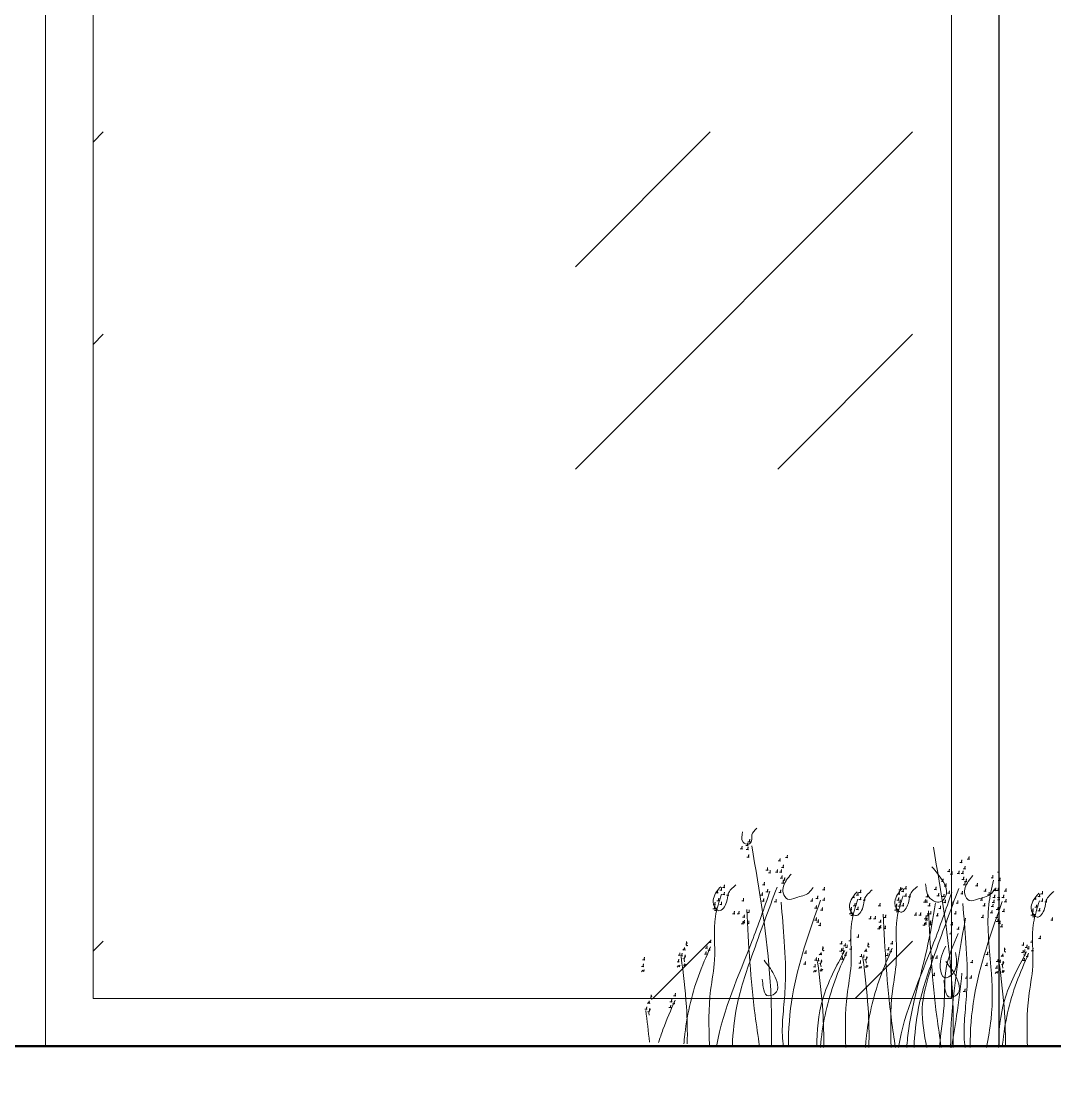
# Model space of a CAD drawing. Header units: metres. Extents: x 0 to 4415, y 1197 to 2590.
# Drawn here: x 1856.928 to 1858.011, y 1203.038 to 1204.163 of the extents above; entities that cross this region are included whole.
import ezdxf

# ---------------------------------------------------------------- set-up
doc = ezdxf.new("R2010")
doc.units = ezdxf.units.M
doc.linetypes.add('CONTINU', pattern=[0])
for name, color, linetype, lineweight in [('00-Menuiserie', 152, 'CONTINU', 5), ('façade 03', 33, 'Continuous', 25), ('gris', 251, 'Continuous', 9), ('mur', 7, 'Continuous', 50)]:
    doc.layers.add(name, color=color, linetype=linetype, lineweight=lineweight)
doc.layers.add('A_VEGETATION', color=7, linetype='Continuous', lineweight=9, true_color=0x009900)

# ---------------------------------------------------------------- blocks, each defined once
blk = doc.blocks.new('Arbustes 1_coupes')
at = {"flags": 128}
for points in [[(2.486, 5.216), (2.493, 5.155), (2.441, 5.164), (2.486, 5.172), (2.493, 5.233)], [(2.636, 5.304), (2.643, 5.243), (2.591, 5.252), (2.636, 5.261), (2.643, 5.322)], [(2.645, 5.198), (2.652, 5.138), (2.6, 5.146), (2.645, 5.155), (2.652, 5.216)], [(2.689, 5.401), (2.696, 5.34), (2.645, 5.349), (2.689, 5.358), (2.696, 5.419)], [(2.661, 4.996), (2.668, 4.935), (2.617, 4.943), (2.661, 4.952), (2.668, 5.013)], [(3.498, 4.89), (3.505, 4.829), (3.454, 4.838), (3.498, 4.846), (3.505, 4.907)], [(3.693, 4.978), (3.7, 4.917), (3.648, 4.926), (3.693, 4.935), (3.7, 4.996)], [(8.552, 4.929), (8.559, 4.868), (8.507, 4.877), (8.552, 4.885), (8.559, 4.946)], [(3.165, 4.643), (3.172, 4.583), (3.121, 4.591), (3.165, 4.6), (3.172, 4.661)], [(3.428, 4.591), (3.435, 4.53), (3.383, 4.539), (3.428, 4.548), (3.435, 4.609)], [(3.533, 4.591), (3.54, 4.53), (3.489, 4.539), (3.533, 4.548), (3.54, 4.609)], [(3.587, 4.714), (3.594, 4.654), (3.543, 4.662), (3.587, 4.671), (3.594, 4.732)], [(8.025, 4.594), (8.032, 4.533), (7.98, 4.542), (8.025, 4.551), (8.032, 4.612)], [(8.357, 4.84), (8.364, 4.78), (8.313, 4.788), (8.357, 4.797), (8.364, 4.858)], [(8.446, 4.665), (8.453, 4.604), (8.402, 4.613), (8.446, 4.622), (8.453, 4.683)], [(3.236, 4.574), (3.243, 4.513), (3.191, 4.522), (3.236, 4.53), (3.243, 4.591)], [(3.552, 4.433), (3.559, 4.372), (3.508, 4.381), (3.552, 4.39), (3.559, 4.451)], [(3.587, 4.293), (3.594, 4.232), (3.543, 4.241), (3.587, 4.249), (3.594, 4.31)], [(3.622, 4.38), (3.629, 4.319), (3.578, 4.327), (3.622, 4.336), (3.629, 4.397)], [(7.86, 4.332), (7.867, 4.271), (7.816, 4.28), (7.86, 4.288), (7.867, 4.349)], [(8.095, 4.525), (8.102, 4.464), (8.05, 4.472), (8.095, 4.481), (8.102, 4.542)], [(8.287, 4.542), (8.294, 4.481), (8.243, 4.49), (8.287, 4.498), (8.294, 4.559)], [(8.393, 4.542), (8.4, 4.481), (8.348, 4.49), (8.393, 4.498), (8.4, 4.559)], [(8.411, 4.384), (8.418, 4.323), (8.367, 4.332), (8.411, 4.341), (8.418, 4.401)], [(8.482, 4.33), (8.489, 4.27), (8.437, 4.278), (8.482, 4.287), (8.489, 4.348)], [(9.19, 4.427), (9.197, 4.367), (9.145, 4.375), (9.19, 4.384), (9.197, 4.445)], [(9.358, 4.572), (9.365, 4.512), (9.314, 4.52), (9.358, 4.529), (9.365, 4.59)], [(9.382, 4.355), (9.389, 4.294), (9.337, 4.303), (9.382, 4.312), (9.389, 4.372)], [(1.827, 4.046), (1.834, 3.985), (1.782, 3.994), (1.827, 4.003), (1.834, 4.064)], [(1.932, 4.116), (1.939, 4.055), (1.888, 4.064), (1.932, 4.072), (1.939, 4.133)], [(2.01, 4.187), (2.017, 4.126), (1.965, 4.135), (2.01, 4.143), (2.017, 4.204)], [(3.076, 4.256), (3.083, 4.196), (3.032, 4.204), (3.076, 4.213), (3.083, 4.274)], [(3.165, 4.064), (3.172, 4.003), (3.121, 4.012), (3.165, 4.02), (3.172, 4.081)], [(3.517, 4.046), (3.524, 3.985), (3.472, 3.994), (3.517, 4.003), (3.524, 4.064)], [(4.68, 4.116), (4.687, 4.055), (4.635, 4.064), (4.68, 4.072), (4.687, 4.133)], [(5.657, 4.045), (5.664, 3.984), (5.612, 3.993), (5.657, 4.001), (5.664, 4.062)], [(6.724, 4.114), (6.731, 4.054), (6.679, 4.062), (6.724, 4.071), (6.731, 4.132)], [(6.792, 4.067), (6.799, 4.006), (6.747, 4.014), (6.792, 4.023), (6.799, 4.084)], [(6.869, 4.138), (6.876, 4.077), (6.824, 4.085), (6.869, 4.094), (6.876, 4.155)], [(7.666, 4.114), (7.673, 4.054), (7.621, 4.062), (7.666, 4.071), (7.673, 4.132)], [(7.935, 4.207), (7.942, 4.146), (7.891, 4.155), (7.935, 4.164), (7.942, 4.225)], [(8.025, 4.014), (8.032, 3.954), (7.98, 3.962), (8.025, 3.971), (8.032, 4.032)], [(8.446, 4.243), (8.453, 4.183), (8.402, 4.191), (8.446, 4.2), (8.453, 4.261)], [(8.777, 4.21), (8.784, 4.149), (8.732, 4.158), (8.777, 4.167), (8.784, 4.228)], [(8.995, 4.065), (9.002, 4.004), (8.95, 4.013), (8.995, 4.022), (9.002, 4.083)], [(9.262, 4.09), (9.269, 4.029), (9.218, 4.038), (9.262, 4.046), (9.269, 4.107)], [(9.335, 4.09), (9.342, 4.029), (9.29, 4.038), (9.335, 4.046), (9.342, 4.107)], [(9.539, 4.067), (9.546, 4.006), (9.494, 4.014), (9.539, 4.023), (9.546, 4.084)], [(1.757, 3.72), (1.764, 3.659), (1.712, 3.668), (1.757, 3.677), (1.764, 3.738)], [(1.853, 3.826), (1.86, 3.765), (1.808, 3.774), (1.853, 3.783), (1.86, 3.843)], [(1.932, 3.729), (1.939, 3.668), (1.888, 3.677), (1.932, 3.686), (1.939, 3.746)], [(2.01, 3.993), (2.017, 3.932), (1.965, 3.941), (2.01, 3.949), (2.017, 4.01)], [(2.118, 3.975), (2.125, 3.914), (2.073, 3.923), (2.118, 3.932), (2.125, 3.993)], [(2.521, 3.826), (2.528, 3.765), (2.476, 3.774), (2.521, 3.783), (2.528, 3.843)], [(3.022, 3.975), (3.029, 3.914), (2.978, 3.923), (3.022, 3.932), (3.029, 3.993)], [(3.057, 3.817), (3.065, 3.757), (3.013, 3.765), (3.057, 3.774), (3.065, 3.835)], [(3.393, 3.8), (3.4, 3.739), (3.348, 3.748), (3.393, 3.757), (3.4, 3.817)], [(4.361, 3.817), (4.368, 3.757), (4.316, 3.765), (4.361, 3.774), (4.368, 3.835)], [(4.501, 3.887), (4.508, 3.826), (4.457, 3.835), (4.501, 3.843), (4.508, 3.904)], [(4.68, 3.835), (4.687, 3.774), (4.635, 3.783), (4.68, 3.791), (4.687, 3.852)], [(5.474, 3.904), (5.481, 3.843), (5.43, 3.852), (5.474, 3.861), (5.481, 3.922)], [(5.58, 3.974), (5.587, 3.913), (5.535, 3.922), (5.58, 3.93), (5.587, 3.991)], [(5.657, 3.851), (5.664, 3.79), (5.612, 3.799), (5.657, 3.807), (5.664, 3.868)], [(5.765, 3.833), (5.772, 3.772), (5.72, 3.781), (5.765, 3.79), (5.772, 3.851)], [(6.67, 3.833), (6.677, 3.772), (6.625, 3.781), (6.67, 3.79), (6.677, 3.851)], [(6.686, 3.997), (6.693, 3.936), (6.642, 3.945), (6.686, 3.954), (6.693, 4.014)], [(6.712, 3.777), (6.719, 3.716), (6.667, 3.725), (6.712, 3.733), (6.719, 3.794)], [(6.869, 3.943), (6.876, 3.883), (6.824, 3.891), (6.869, 3.9), (6.876, 3.961)], [(6.977, 3.926), (6.984, 3.865), (6.932, 3.874), (6.977, 3.883), (6.984, 3.943)], [(7.38, 3.777), (7.387, 3.716), (7.335, 3.725), (7.38, 3.733), (7.387, 3.794)], [(7.424, 3.775), (7.431, 3.715), (7.38, 3.723), (7.424, 3.732), (7.431, 3.793)], [(7.448, 3.92), (7.455, 3.859), (7.403, 3.868), (7.448, 3.877), (7.455, 3.938)], [(7.739, 3.945), (7.746, 3.884), (7.694, 3.893), (7.739, 3.901), (7.746, 3.962)], [(7.882, 3.926), (7.889, 3.865), (7.837, 3.874), (7.882, 3.883), (7.889, 3.943)], [(7.917, 3.768), (7.924, 3.707), (7.872, 3.716), (7.917, 3.725), (7.924, 3.786)], [(8.125, 3.728), (8.132, 3.667), (8.081, 3.675), (8.125, 3.684), (8.132, 3.745)], [(8.252, 3.751), (8.259, 3.69), (8.207, 3.699), (8.252, 3.707), (8.259, 3.768)], [(8.376, 3.997), (8.383, 3.936), (8.332, 3.945), (8.376, 3.954), (8.383, 4.014)], [(8.899, 3.825), (8.906, 3.764), (8.854, 3.772), (8.899, 3.781), (8.906, 3.842)], [(9.091, 3.97), (9.098, 3.909), (9.047, 3.917), (9.091, 3.926), (9.098, 3.987)], [(9.22, 3.768), (9.227, 3.707), (9.175, 3.716), (9.22, 3.725), (9.227, 3.786)], [(9.236, 3.897), (9.243, 3.836), (9.192, 3.845), (9.236, 3.854), (9.243, 3.914)], [(9.358, 3.897), (9.365, 3.836), (9.314, 3.845), (9.358, 3.854), (9.365, 3.914)], [(9.361, 3.838), (9.368, 3.777), (9.316, 3.786), (9.361, 3.794), (9.368, 3.855)], [(9.478, 3.897), (9.485, 3.836), (9.433, 3.845), (9.478, 3.854), (9.485, 3.914)], [(9.539, 3.786), (9.546, 3.725), (9.494, 3.733), (9.539, 3.742), (9.546, 3.803)], [(10.333, 3.855), (10.34, 3.794), (10.289, 3.803), (10.333, 3.812), (10.34, 3.872)], [(10.439, 3.925), (10.446, 3.864), (10.394, 3.872), (10.439, 3.881), (10.446, 3.942)], [(10.516, 3.996), (10.523, 3.935), (10.472, 3.943), (10.516, 3.952), (10.523, 4.013)], [(10.516, 3.801), (10.523, 3.741), (10.472, 3.749), (10.516, 3.758), (10.523, 3.819)], [(10.624, 3.784), (10.631, 3.723), (10.58, 3.732), (10.624, 3.741), (10.631, 3.801)], [(1.747, 3.615), (1.754, 3.554), (1.703, 3.562), (1.747, 3.571), (1.754, 3.632)], [(1.792, 3.571), (1.799, 3.51), (1.747, 3.519), (1.792, 3.528), (1.799, 3.588)], [(2.275, 3.483), (2.282, 3.422), (2.23, 3.43), (2.275, 3.439), (2.282, 3.5)], [(2.399, 3.483), (2.406, 3.422), (2.354, 3.43), (2.399, 3.439), (2.406, 3.5)], [(2.671, 3.517), (2.678, 3.457), (2.626, 3.465), (2.671, 3.474), (2.678, 3.535)], [(4.466, 3.623), (4.473, 3.562), (4.422, 3.571), (4.466, 3.58), (4.473, 3.641)], [(4.626, 3.571), (4.633, 3.51), (4.581, 3.519), (4.626, 3.528), (4.633, 3.588)], [(5.394, 3.473), (5.402, 3.412), (5.35, 3.42), (5.394, 3.429), (5.402, 3.49)], [(5.404, 3.578), (5.411, 3.517), (5.359, 3.526), (5.404, 3.535), (5.411, 3.596)], [(5.439, 3.429), (5.446, 3.368), (5.394, 3.377), (5.439, 3.386), (5.446, 3.446)], [(5.5, 3.684), (5.507, 3.623), (5.455, 3.632), (5.5, 3.641), (5.507, 3.701)], [(5.58, 3.587), (5.587, 3.526), (5.535, 3.535), (5.58, 3.544), (5.587, 3.604)], [(6.168, 3.684), (6.175, 3.623), (6.123, 3.632), (6.168, 3.641), (6.175, 3.701)], [(6.606, 3.565), (6.613, 3.504), (6.562, 3.513), (6.606, 3.522), (6.613, 3.583)], [(6.616, 3.671), (6.623, 3.61), (6.571, 3.619), (6.616, 3.628), (6.623, 3.688)], [(6.651, 3.522), (6.658, 3.461), (6.606, 3.47), (6.651, 3.478), (6.658, 3.539)], [(6.705, 3.675), (6.712, 3.615), (6.66, 3.623), (6.705, 3.632), (6.712, 3.693)], [(6.792, 3.68), (6.799, 3.619), (6.747, 3.628), (6.792, 3.636), (6.799, 3.697)], [(7.134, 3.433), (7.141, 3.373), (7.089, 3.381), (7.134, 3.39), (7.141, 3.451)], [(7.258, 3.433), (7.265, 3.373), (7.213, 3.381), (7.258, 3.39), (7.265, 3.451)], [(7.497, 3.68), (7.504, 3.619), (7.453, 3.628), (7.497, 3.636), (7.504, 3.697)], [(7.53, 3.468), (7.537, 3.407), (7.485, 3.416), (7.53, 3.425), (7.537, 3.486)], [(7.788, 3.607), (7.795, 3.546), (7.743, 3.555), (7.788, 3.564), (7.795, 3.625)], [(8.198, 3.462), (8.205, 3.401), (8.153, 3.41), (8.198, 3.419), (8.205, 3.48)], [(8.972, 3.68), (8.979, 3.619), (8.927, 3.628), (8.972, 3.636), (8.979, 3.697)], [(9.164, 3.486), (9.171, 3.425), (9.119, 3.433), (9.164, 3.442), (9.171, 3.503)], [(9.19, 3.655), (9.197, 3.594), (9.145, 3.603), (9.19, 3.612), (9.197, 3.672)], [(9.325, 3.574), (9.332, 3.513), (9.281, 3.522), (9.325, 3.53), (9.332, 3.591)], [(9.485, 3.522), (9.492, 3.461), (9.44, 3.47), (9.485, 3.478), (9.492, 3.539)], [(10.263, 3.529), (10.27, 3.468), (10.219, 3.477), (10.263, 3.486), (10.27, 3.546)], [(10.359, 3.635), (10.366, 3.574), (10.315, 3.583), (10.359, 3.591), (10.366, 3.652)], [(10.439, 3.538), (10.446, 3.477), (10.394, 3.486), (10.439, 3.494), (10.446, 3.555)], [(2.504, 3.21), (2.511, 3.149), (2.46, 3.158), (2.504, 3.167), (2.511, 3.228)], [(2.539, 3.386), (2.546, 3.325), (2.495, 3.333), (2.539, 3.342), (2.546, 3.403)], [(2.539, 3.236), (2.546, 3.175), (2.495, 3.184), (2.539, 3.193), (2.546, 3.254)], [(2.661, 3.219), (2.668, 3.158), (2.617, 3.167), (2.661, 3.175), (2.668, 3.236)], [(4.466, 3.307), (4.473, 3.246), (4.422, 3.255), (4.466, 3.264), (4.473, 3.325)], [(4.52, 3.254), (4.527, 3.193), (4.476, 3.202), (4.52, 3.21), (4.527, 3.271)], [(4.572, 3.165), (4.579, 3.104), (4.527, 3.113), (4.572, 3.122), (4.579, 3.183)], [(5.922, 3.341), (5.929, 3.28), (5.877, 3.288), (5.922, 3.297), (5.929, 3.358)], [(6.046, 3.341), (6.053, 3.28), (6.002, 3.288), (6.046, 3.297), (6.053, 3.358)], [(6.187, 3.244), (6.194, 3.183), (6.142, 3.191), (6.187, 3.2), (6.194, 3.261)], [(6.318, 3.375), (6.325, 3.315), (6.274, 3.323), (6.318, 3.332), (6.325, 3.393)], [(7.363, 3.161), (7.371, 3.1), (7.319, 3.109), (7.363, 3.117), (7.371, 3.178)], [(7.399, 3.336), (7.406, 3.275), (7.354, 3.284), (7.399, 3.293), (7.406, 3.354)], [(7.399, 3.187), (7.406, 3.126), (7.354, 3.135), (7.399, 3.144), (7.406, 3.204)], [(7.424, 3.293), (7.431, 3.232), (7.38, 3.241), (7.424, 3.249), (7.431, 3.31)], [(7.448, 3.413), (7.455, 3.352), (7.403, 3.361), (7.448, 3.37), (7.455, 3.43)], [(7.521, 3.22), (7.528, 3.159), (7.476, 3.168), (7.521, 3.177), (7.528, 3.238)], [(7.521, 3.17), (7.528, 3.109), (7.476, 3.117), (7.521, 3.126), (7.528, 3.187)], [(7.715, 3.413), (7.722, 3.352), (7.671, 3.361), (7.715, 3.37), (7.722, 3.43)], [(8.102, 3.173), (8.109, 3.112), (8.057, 3.12), (8.102, 3.129), (8.109, 3.19)], [(8.922, 3.365), (8.929, 3.304), (8.878, 3.313), (8.922, 3.322), (8.929, 3.383)], [(9.309, 3.365), (9.316, 3.304), (9.265, 3.313), (9.309, 3.322), (9.316, 3.383)], [(9.325, 3.258), (9.332, 3.197), (9.281, 3.206), (9.325, 3.215), (9.332, 3.275)], [(9.379, 3.204), (9.386, 3.144), (9.335, 3.152), (9.379, 3.161), (9.386, 3.222)], [(10.254, 3.423), (10.261, 3.362), (10.209, 3.371), (10.254, 3.38), (10.261, 3.441)], [(10.298, 3.38), (10.305, 3.319), (10.254, 3.328), (10.298, 3.336), (10.305, 3.397)], [(10.781, 3.291), (10.788, 3.23), (10.737, 3.239), (10.781, 3.248), (10.788, 3.309)], [(6.152, 3.068), (6.159, 3.007), (6.107, 3.016), (6.152, 3.025), (6.159, 3.086)], [(6.187, 3.094), (6.194, 3.033), (6.142, 3.042), (6.187, 3.051), (6.194, 3.112)], [(6.309, 3.077), (6.316, 3.016), (6.264, 3.025), (6.309, 3.033), (6.316, 3.094)], [(8.076, 2.931), (8.083, 2.87), (8.032, 2.878), (8.076, 2.887), (8.083, 2.948)], [(8.271, 3.051), (8.278, 2.99), (8.226, 2.999), (8.271, 3.007), (8.278, 3.068)], [(9.431, 3.116), (9.438, 3.055), (9.386, 3.064), (9.431, 3.073), (9.438, 3.133)], [(0.99, 2.612), (1.016, 2.577), (1.032, 2.586), (0.99, 2.594), (0.997, 2.691), (1.016, 2.638)], [(1.642, 2.718), (1.649, 2.657), (1.597, 2.665), (1.642, 2.674), (1.649, 2.735)], [(5.146, 2.673), (5.153, 2.612), (5.101, 2.62), (5.146, 2.629), (5.153, 2.69)], [(5.242, 2.612), (5.249, 2.551), (5.198, 2.56), (5.242, 2.568), (5.249, 2.629)], [(5.289, 2.575), (5.296, 2.515), (5.244, 2.523), (5.289, 2.532), (5.296, 2.593)], [(5.383, 2.752), (5.39, 2.691), (5.338, 2.7), (5.383, 2.709), (5.39, 2.77)], [(5.594, 2.849), (5.601, 2.789), (5.549, 2.797), (5.594, 2.806), (5.601, 2.867)], [(5.849, 2.562), (5.875, 2.528), (5.891, 2.536), (5.849, 2.545), (5.856, 2.642), (5.875, 2.589)], [(6.501, 2.668), (6.508, 2.607), (6.456, 2.616), (6.501, 2.625), (6.508, 2.686)], [(10.005, 2.623), (10.012, 2.562), (9.961, 2.571), (10.005, 2.58), (10.012, 2.641)], [(10.242, 2.703), (10.249, 2.642), (10.197, 2.651), (10.242, 2.66), (10.249, 2.72)], [(10.453, 2.8), (10.46, 2.739), (10.408, 2.748), (10.453, 2.757), (10.46, 2.817)], [(0.814, 2.374), (0.821, 2.313), (0.77, 2.322), (0.814, 2.331), (0.821, 2.391)], [(0.875, 2.357), (0.882, 2.296), (0.831, 2.304), (0.875, 2.313), (0.882, 2.374)], [(0.92, 2.471), (0.962, 2.462), (0.945, 2.532), (0.936, 2.497), (0.901, 2.462)], [(0.945, 2.145), (0.936, 2.207), (0.962, 2.331), (0.971, 2.296), (0.945, 2.251), (0.901, 2.233)], [(1.517, 2.4), (1.524, 2.339), (1.473, 2.348), (1.517, 2.357), (1.524, 2.418)], [(1.543, 2.558), (1.55, 2.497), (1.499, 2.506), (1.543, 2.515), (1.55, 2.575)], [(1.614, 2.506), (1.621, 2.445), (1.569, 2.454), (1.614, 2.462), (1.621, 2.523)], [(4.185, 2.426), (4.192, 2.365), (4.14, 2.374), (4.185, 2.383), (4.192, 2.444)], [(4.567, 2.329), (4.609, 2.32), (4.593, 2.39), (4.583, 2.355), (4.548, 2.32)], [(4.637, 2.47), (4.663, 2.435), (4.68, 2.444), (4.637, 2.452), (4.644, 2.549), (4.663, 2.496)], [(5.137, 2.471), (5.144, 2.41), (5.092, 2.419), (5.137, 2.428), (5.144, 2.489)], [(5.181, 2.489), (5.188, 2.428), (5.137, 2.436), (5.181, 2.445), (5.188, 2.506)], [(5.191, 2.416), (5.198, 2.355), (5.146, 2.364), (5.191, 2.373), (5.198, 2.433)], [(5.261, 2.364), (5.268, 2.303), (5.216, 2.312), (5.261, 2.32), (5.268, 2.381)], [(5.402, 2.523), (5.409, 2.462), (5.357, 2.471), (5.402, 2.48), (5.409, 2.541)], [(5.673, 2.325), (5.68, 2.264), (5.629, 2.273), (5.673, 2.281), (5.68, 2.342)], [(5.734, 2.307), (5.741, 2.247), (5.69, 2.255), (5.734, 2.264), (5.741, 2.325)], [(5.779, 2.422), (5.821, 2.413), (5.805, 2.483), (5.795, 2.448), (5.76, 2.413)], [(6.377, 2.351), (6.384, 2.29), (6.332, 2.299), (6.377, 2.307), (6.384, 2.368)], [(6.402, 2.509), (6.409, 2.448), (6.358, 2.457), (6.402, 2.465), (6.409, 2.526)], [(6.473, 2.457), (6.48, 2.396), (6.428, 2.404), (6.473, 2.413), (6.48, 2.474)], [(9.044, 2.377), (9.051, 2.316), (9, 2.325), (9.044, 2.333), (9.051, 2.394)], [(9.426, 2.28), (9.468, 2.271), (9.452, 2.341), (9.443, 2.306), (9.408, 2.271)], [(9.497, 2.42), (9.522, 2.386), (9.539, 2.394), (9.497, 2.403), (9.504, 2.5), (9.522, 2.447)], [(9.996, 2.422), (10.003, 2.361), (9.951, 2.37), (9.996, 2.378), (10.003, 2.439)], [(10.04, 2.439), (10.047, 2.378), (9.996, 2.387), (10.04, 2.396), (10.047, 2.457)], [(10.05, 2.367), (10.057, 2.306), (10.005, 2.315), (10.05, 2.323), (10.057, 2.384)], [(10.101, 2.562), (10.108, 2.502), (10.057, 2.51), (10.101, 2.519), (10.108, 2.58)], [(10.12, 2.315), (10.127, 2.254), (10.076, 2.262), (10.12, 2.271), (10.127, 2.332)], [(10.148, 2.526), (10.155, 2.465), (10.104, 2.474), (10.148, 2.483), (10.155, 2.544)], [(10.261, 2.474), (10.268, 2.413), (10.216, 2.422), (10.261, 2.431), (10.268, 2.491)], [(-0.165, 2.078), (-0.158, 2.018), (-0.21, 2.026), (-0.165, 2.035), (-0.158, 2.096)], [(-0.137, 2.254), (-0.13, 2.193), (-0.181, 2.202), (-0.137, 2.21), (-0.13, 2.271)], [(0.786, 2.199), (0.793, 2.138), (0.742, 2.147), (0.786, 2.155), (0.793, 2.216)], [(0.76, 2.049), (0.805, 2.013), (0.814, 2.058), (0.77, 2.039), (0.744, 2.005)], [(0.92, 2.031), (0.99, 2.076), (0.945, 2.093), (0.927, 2.039), (0.971, 2.039)], [(4.169, 2.128), (4.176, 2.067), (4.124, 2.076), (4.169, 2.084), (4.176, 2.145)], [(4.433, 2.057), (4.44, 1.996), (4.389, 2.005), (4.433, 2.013), (4.44, 2.074)], [(4.462, 2.232), (4.469, 2.171), (4.417, 2.18), (4.462, 2.189), (4.469, 2.249)], [(4.523, 2.215), (4.53, 2.154), (4.478, 2.162), (4.523, 2.171), (4.53, 2.232)], [(4.593, 2.003), (4.583, 2.065), (4.609, 2.189), (4.619, 2.154), (4.593, 2.109), (4.548, 2.091)], [(5.165, 2.258), (5.172, 2.197), (5.12, 2.206), (5.165, 2.215), (5.172, 2.276)], [(5.645, 2.149), (5.652, 2.089), (5.601, 2.097), (5.645, 2.106), (5.652, 2.167)], [(5.805, 2.096), (5.795, 2.158), (5.821, 2.281), (5.83, 2.247), (5.805, 2.202), (5.76, 2.184)], [(5.779, 1.981), (5.849, 2.026), (5.805, 2.044), (5.786, 1.99), (5.83, 1.99)], [(7.57, 2.278), (7.577, 2.218), (7.525, 2.226), (7.57, 2.235), (7.577, 2.296)], [(7.689, 2.278), (7.696, 2.218), (7.645, 2.226), (7.689, 2.235), (7.696, 2.296)], [(8.634, 2.158), (8.641, 2.097), (8.589, 2.106), (8.634, 2.115), (8.641, 2.176)], [(9.028, 2.078), (9.035, 2.018), (8.983, 2.026), (9.028, 2.035), (9.035, 2.096)], [(9.293, 2.007), (9.3, 1.947), (9.248, 1.955), (9.293, 1.964), (9.3, 2.025)], [(9.321, 2.183), (9.328, 2.122), (9.276, 2.131), (9.321, 2.139), (9.328, 2.2)], [(9.382, 2.165), (9.389, 2.105), (9.337, 2.113), (9.382, 2.122), (9.389, 2.183)], [(9.452, 1.954), (9.443, 2.016), (9.468, 2.139), (9.478, 2.105), (9.452, 2.06), (9.408, 2.042)], [(10.024, 2.209), (10.031, 2.148), (9.979, 2.157), (10.024, 2.165), (10.031, 2.226)], [(-0.191, 1.929), (-0.146, 1.893), (-0.137, 1.938), (-0.181, 1.919), (-0.207, 1.884)], [(4.408, 1.907), (4.452, 1.871), (4.462, 1.916), (4.417, 1.897), (4.391, 1.863)], [(4.567, 1.889), (4.637, 1.934), (4.593, 1.951), (4.574, 1.897), (4.619, 1.897)], [(5.62, 2), (5.664, 1.964), (5.673, 2.009), (5.629, 1.99), (5.603, 1.955)], [(7.617, 1.819), (7.624, 1.758), (7.572, 1.767), (7.617, 1.776), (7.624, 1.836)], [(8.489, 1.747), (8.496, 1.686), (8.444, 1.694), (8.489, 1.703), (8.496, 1.764)], [(8.608, 1.747), (8.615, 1.686), (8.564, 1.694), (8.608, 1.703), (8.615, 1.764)], [(9.267, 1.858), (9.311, 1.822), (9.321, 1.867), (9.276, 1.848), (9.25, 1.813)], [(9.426, 1.839), (9.497, 1.884), (9.452, 1.902), (9.433, 1.848), (9.478, 1.848)], [(0.039, 1.185), (0.065, 1.15), (0.081, 1.159), (0.039, 1.168), (0.046, 1.265), (0.065, 1.211)], [(0.592, 1.132), (0.599, 1.071), (0.548, 1.079), (0.592, 1.088), (0.599, 1.149)], [(0.691, 1.291), (0.698, 1.23), (0.646, 1.239), (0.691, 1.247), (0.698, 1.308)], [(8.439, 1.384), (8.446, 1.323), (8.395, 1.332), (8.439, 1.341), (8.446, 1.402)], [(-0.076, 0.93), (-0.069, 0.869), (-0.12, 0.878), (-0.076, 0.887), (-0.069, 0.948)], [(-0.031, 1.045), (0.011, 1.036), (-0.006, 1.105), (-0.015, 1.071), (-0.05, 1.036)], [(-0.006, 0.719), (-0.015, 0.781), (0.011, 0.904), (0.02, 0.869), (-0.006, 0.824), (-0.05, 0.807)], [(0.566, 0.974), (0.573, 0.913), (0.522, 0.921), (0.566, 0.93), (0.573, 0.991)], [(0.662, 1.079), (0.669, 1.019), (0.618, 1.027), (0.662, 1.036), (0.669, 1.097)]]:
    blk.add_lwpolyline(points, dxfattribs=at)
for points in [[(2.504, 5.619), (2.518, 5.346), (2.659, 5.287), (2.743, 5.381), (2.755, 5.535), (2.884, 5.713)], [(7.396, 4.214), (7.516, 3.828), (7.783, 3.732), (7.952, 3.949), (7.856, 4.287), (7.565, 4.674)], [(3.796, 4.483), (3.594, 4.162), (3.583, 3.985), (3.702, 3.819), (3.927, 3.855), (4.269, 3.985), (4.389, 4.128)], [(8.655, 4.433), (8.453, 4.113), (8.442, 3.936), (8.561, 3.77), (8.786, 3.806), (9.129, 3.936), (9.248, 4.078)], [(1.914, 4.151), (1.806, 4.02), (1.735, 3.642), (1.867, 3.512), (2.068, 3.736), (2.115, 3.961), (2.317, 4.199)], [(5.561, 4.009), (5.453, 3.878), (5.383, 3.5), (5.514, 3.37), (5.716, 3.594), (5.763, 3.819), (5.964, 4.057)], [(6.773, 4.101), (6.665, 3.971), (6.595, 3.593), (6.726, 3.462), (6.928, 3.687), (6.974, 3.912), (7.176, 4.149)], [(10.42, 3.959), (10.312, 3.829), (10.242, 3.451), (10.373, 3.32), (10.575, 3.545), (10.622, 3.77), (10.823, 4.007)], [(7.928, 2.548), (7.783, 1.968), (7.903, 1.703), (8.048, 1.751), (8.193, 1.944), (8.193, 2.378)], [(3.02, 1.678), (3.046, 1.461), (3.142, 1.244), (3.36, 1.292), (3.334, 1.799), (3.069, 2.186)], [(7.879, 1.629), (7.905, 1.412), (8.001, 1.194), (8.219, 1.242), (8.193, 1.749), (7.928, 2.136)]]:
    blk.add_spline(points, degree=3)
for points, knots in [([(3.26, -0.124), (3.274, 0.452), (3.256, 2.255), (2.952, 4.035), (2.746, 5.246)], [0.629046, 0.629046, 0.629046, 0.629046, 1.060659, 1.979923, 1.979923, 1.979923, 1.979923]), ([(8.12, -0.161), (8.133, 0.411), (8.114, 2.21), (7.811, 3.986), (7.605, 5.197)], [0.63224, 0.63224, 0.63224, 0.63224, 1.060659, 1.979923, 1.979923, 1.979923, 1.979923]), ([(9.01, -0.162), (9.059, 0.089), (9.196, 0.798), (9.153, 2.082), (8.992, 3.333), (9.16, 4.095), (9.208, 4.312)], [0.618367, 0.618367, 0.618367, 0.618367, 0.809449, 1.159779, 1.576588, 1.74244, 1.74244, 1.74244, 1.74244]), ([(1.804, -0.079), (1.968, 0.868), (2.601, 2.215), (3.076, 3.581), (3.233, 4.032)], [0.625871, 0.625871, 0.625871, 0.625871, 1.355238, 1.713875, 1.713875, 1.713875, 1.713875]), ([(2.218, -0.094), (2.234, 0.259), (2.318, 1.079), (2.801, 2.481), (3.193, 3.53), (3.421, 4.141)], [0.615408, 0.615408, 0.615408, 0.615408, 0.879234, 1.231775, 1.720834, 1.720834, 1.720834, 1.720834]), ([(7.076, -0.159), (7.092, 0.199), (7.176, 1.025), (7.66, 2.431), (8.052, 3.481), (8.28, 4.091)], [0.611352, 0.611352, 0.611352, 0.611352, 0.879234, 1.231775, 1.720834, 1.720834, 1.720834, 1.720834]), ([(1.602, -0.072), (1.589, 0.416), (1.572, 1.177), (1.811, 2.304), (1.682, 3.187), (1.87, 3.754), (1.935, 3.951)], [0.615228, 0.615228, 0.615228, 0.615228, 0.980125, 1.184429, 1.47469, 1.628633, 1.628633, 1.628633, 1.628633]), ([(3.529, 3.735), (3.558, 3.384), (3.62, 2.648), (3.664, 1.673), (3.582, 0.836), (3.538, 0.292), (3.572, -0.036), (3.581, -0.132)], [0, 0, 0, 0, 0.2638175, 0.5544416, 0.7303048, 0.8923745, 0.9681628, 0.9681628, 0.9681628, 0.9681628]), ([(4.583, 3.788), (4.28, 2.94), (3.821, 1.658), (3.714, 0.333), (3.717, -0.135)], [0, 0, 0, 0, 0.66825, 1.010124, 1.010124, 1.010124, 1.010124]), ([(5.248, -0.155), (5.235, 0.314), (5.223, 1.054), (5.459, 2.162), (5.33, 3.045), (5.517, 3.612), (5.582, 3.809)], [0.6298999, 0.6298999, 0.6298999, 0.6298999, 0.980125, 1.1844285, 1.4746905, 1.6286326, 1.6286326, 1.6286326, 1.6286326]), ([(6.462, -0.158), (6.449, 0.342), (6.429, 1.115), (6.671, 2.255), (6.541, 3.138), (6.729, 3.705), (6.794, 3.901)], [0.605974, 0.605974, 0.605974, 0.605974, 0.980125, 1.184429, 1.47469, 1.628633, 1.628633, 1.628633, 1.628633]), ([(6.658, -0.158), (6.659, -0.155), (6.82, 0.803), (7.458, 2.16), (7.936, 3.532), (8.092, 3.983)], [0.61818, 0.61818, 0.61818, 0.61818, 0.620996, 1.355238, 1.713875, 1.713875, 1.713875, 1.713875]), ([(9.443, 3.739), (9.139, 2.891), (8.682, 1.616), (8.574, 0.298), (8.576, -0.161)], [0, 0, 0, 0, 0.66825, 1.004504, 1.004504, 1.004504, 1.004504]), ([(10.106, -0.162), (10.094, 0.292), (10.086, 1.019), (10.318, 2.113), (10.189, 2.996), (10.376, 3.563), (10.441, 3.759)], [0.6404493, 0.6404493, 0.6404493, 0.6404493, 0.980125, 1.1844285, 1.4746905, 1.6286326, 1.6286326, 1.6286326, 1.6286326]), ([(2.942, -0.116), (2.906, 0.16), (2.716, 1.396), (2.658, 2.607), (2.612, 3.546)], [0.6273119, 0.6273119, 0.6273119, 0.6273119, 0.8321355, 1.542813, 1.542813, 1.542813, 1.542813]), ([(6.882, -0.159), (6.894, 0.011), (6.989, 0.897), (7.391, 2.159), (7.588, 3.287), (7.661, 3.707)], [0.6231237, 0.6231237, 0.6231237, 0.6231237, 0.7509262, 1.2899319, 1.6097799, 1.6097799, 1.6097799, 1.6097799]), ([(7.8, -0.16), (7.765, 0.114), (7.575, 1.349), (7.517, 2.557), (7.471, 3.497)], [0.6284856, 0.6284856, 0.6284856, 0.6284856, 0.8321355, 1.542813, 1.542813, 1.542813, 1.542813]), ([(8.388, 3.686), (8.417, 3.335), (8.479, 2.599), (8.523, 1.624), (8.441, 0.787), (8.398, 0.249), (8.43, -0.071), (8.438, -0.161)], [0, 0, 0, 0, 0.2638175, 0.5544416, 0.7303048, 0.8923745, 0.9628936, 0.9628936, 0.9628936, 0.9628936]), ([(6.576, -0.158), (6.543, 0.085), (6.362, 1.287), (6.305, 2.465), (6.259, 3.404)], [0.6519633, 0.6519633, 0.6519633, 0.6519633, 0.8321355, 1.542813, 1.542813, 1.542813, 1.542813]), ([(7.755, -0.16), (7.756, -0.151), (7.786, 0.221), (7.922, 0.938), (7.866, 1.986), (8.139, 2.6), (8.266, 2.886)], [0.6301154, 0.6301154, 0.6301154, 0.6301154, 0.6369967, 0.9104139, 1.1765895, 1.4077095, 1.4077095, 1.4077095, 1.4077095]), ([(0.921, -0.044), (0.926, 0.01), (0.982, 0.626), (1.183, 1.514), (1.525, 2.288), (1.639, 2.547)], [0.6257172, 0.6257172, 0.6257172, 0.6257172, 0.6661195, 1.0883514, 1.3002657, 1.3002657, 1.3002657, 1.3002657]), ([(4.476, -0.149), (4.476, 0.292), (4.559, 1.208), (5, 2.017), (5.23, 2.439)], [0.6221867, 0.6221867, 0.6221867, 0.6221867, 0.9488556, 1.3050598, 1.3050598, 1.3050598, 1.3050598]), ([(4.571, -0.151), (4.575, -0.109), (4.632, 0.496), (4.83, 1.372), (5.172, 2.146), (5.287, 2.404)], [0.634476, 0.634476, 0.634476, 0.634476, 0.6661195, 1.0883514, 1.3002657, 1.3002657, 1.3002657, 1.3002657]), ([(5.776, -0.156), (5.781, -0.081), (5.837, 0.556), (6.042, 1.465), (6.384, 2.239), (6.499, 2.497)], [0.6098708, 0.6098708, 0.6098708, 0.6098708, 0.6661195, 1.0883514, 1.3002657, 1.3002657, 1.3002657, 1.3002657]), ([(9.336, -0.162), (9.338, 0.267), (9.424, 1.169), (9.859, 1.968), (10.09, 2.39)], [0.6312652, 0.6312652, 0.6312652, 0.6312652, 0.9488556, 1.3050598, 1.3050598, 1.3050598, 1.3050598]), ([(9.434, -0.162), (9.437, -0.132), (9.494, 0.459), (9.689, 1.323), (10.032, 2.097), (10.146, 2.355)], [0.6440418, 0.6440418, 0.6440418, 0.6440418, 0.6661195, 1.0883514, 1.3002657, 1.3002657, 1.3002657, 1.3002657]), ([(1.01, -0.047), (1.018, 0.286), (1.002, 1.065), (0.908, 1.837), (0.854, 2.277)], [0.6179002, 0.6179002, 0.6179002, 0.6179002, 0.8681547, 1.2006627, 1.2006627, 1.2006627, 1.2006627]), ([(4.658, -0.152), (4.665, 0.169), (4.648, 0.936), (4.555, 1.695), (4.501, 2.135)], [0.6272938, 0.6272938, 0.6272938, 0.6272938, 0.8681547, 1.2006627, 1.2006627, 1.2006627, 1.2006627]), ([(5.867, -0.157), (5.878, 0.197), (5.864, 0.996), (5.767, 1.787), (5.713, 2.228)], [0.602961, 0.602961, 0.602961, 0.602961, 0.8681547, 1.2006627, 1.2006627, 1.2006627, 1.2006627]), ([(9.518, -0.162), (9.524, 0.146), (9.506, 0.899), (9.414, 1.645), (9.361, 2.086)], [0.6371546, 0.6371546, 0.6371546, 0.6371546, 0.8681547, 1.2006627, 1.2006627, 1.2006627, 1.2006627]), ([(7.416, -0.16), (7.35, 0.187), (7.209, 0.916), (7.428, 1.624), (7.542, 1.993)], [0.6303531, 0.6303531, 0.6303531, 0.6303531, 0.8923782, 1.1768558, 1.1768558, 1.1768558, 1.1768558]), ([(8.073, -0.161), (8.122, 0.122), (8.241, 0.78), (8.318, 1.444), (8.362, 1.823)], [0.622707, 0.622707, 0.622707, 0.622707, 0.8381071, 1.1240936, 1.1240936, 1.1240936, 1.1240936]), ([(0.245, -0.012), (0.281, 0.105), (0.41, 0.49), (0.574, 0.861), (0.688, 1.12)], [0.9962316, 0.9962316, 0.9962316, 0.9962316, 1.0883514, 1.3002657, 1.3002657, 1.3002657, 1.3002657])]:
    blk.add_open_spline(points, degree=3, knots=knots)
for points in [[(8.054, -0.161), (8.046, 0.988), (8.252, 2.143), (8.458, 3.297)], [(0, 0), (-0.028, 0.284), (-0.062, 0.567), (-0.097, 0.85)]]:
    blk.add_open_spline(points, degree=3)

msp = doc.modelspace()

# ---------------------------------------------------------------- hatches: boundary and pattern name
at = {"layer": '00-Menuiserie', "true_color": 0x4ab495}
h = msp.add_hatch(dxfattribs=at)
h.set_pattern_fill('GOST_GLASS', color=135, scale=0.1)
h.set_pattern_definition([(45, (493.07473, -69.94784), (0.84852814, -9e-17), [0.5, -0.7]), (45, (493.28686, -69.94784), (0.84852814, -9e-17), [0.2, -1]), (45, (493.07473, -69.7357), (0.84852814, -9e-17), [0.2, -1])])
h.paths.add_polyline_path([(1857.9029, 1205.2382), (1857.0029, 1205.2382), (1857.0029, 1203.1382), (1857.9029, 1203.1382)])

# ---------------------------------------------------------------- linework, layer by layer
at = {"layer": 'façade 03'}
msp.add_lwpolyline([(1855.9529, 1203.0882), (1857.9529, 1203.0882), (1857.9529, 1205.2882), (1855.9529, 1205.2882)], close=True, dxfattribs=at)
at = {"layer": 'gris'}
msp.add_line((1856.9529, 1205.2882), (1856.9529, 1203.0882), dxfattribs=at)
msp.add_lwpolyline([(1857.9029, 1205.2382), (1857.0029, 1205.2382), (1857.0029, 1203.1382), (1857.9029, 1203.1382)], close=True, dxfattribs=at)
at = {"layer": 'mur'}
msp.add_lwpolyline([(1835.7767, 1202.1882), (1840.2423, 1202.1882), (1840.2423, 1203.0882), (1861.3461, 1203.0882)], dxfattribs=at)

# ---------------------------------------------------------------- block references
at = {"layer": 'A_VEGETATION', "color": 86, "true_color": 0x1b6b00, "xscale": 0.03920000000000341, "yscale": 0.03920000000000341, "zscale": 0.03920000000000341, "rotation": 0.1380011812737671}
msp.add_blockref('Arbustes 1_coupes', (1857.5862, 1203.0925), dxfattribs=at)

doc.saveas('drawing.dxf')
